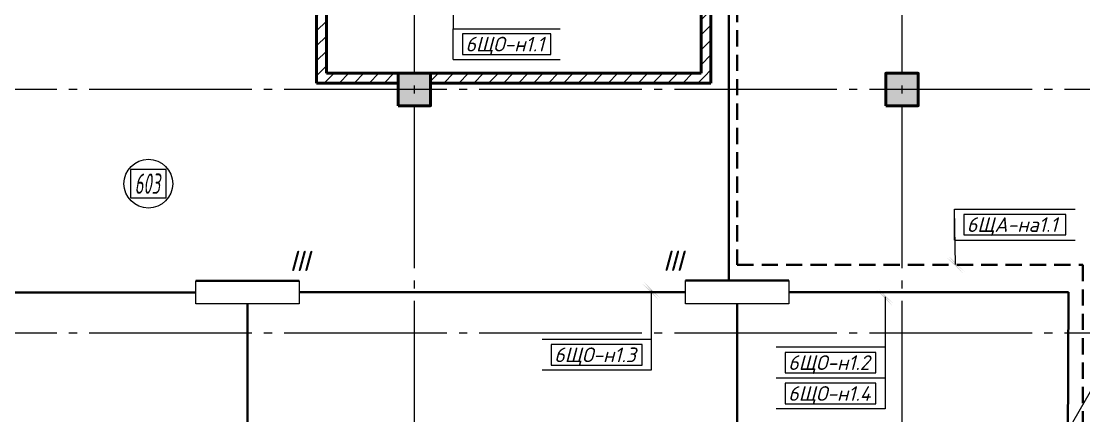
# Model space of a CAD drawing. Header units: millimetres. Extents: x 0 to 1093, y 0 to 420.
# Drawn here: x 349.8 to 480.6, y 149.4 to 198 of the extents above; entities that cross this region are included whole.
import ezdxf

# ---------------------------------------------------------------- set-up
doc = ezdxf.new("R2010")
doc.units = ezdxf.units.MM
doc.linetypes.add('JIS_02_2.0', pattern=[3, 2, -1])
doc.linetypes.add('ГОСТ 2.303 5', pattern=[24, 20, -1.5, 1, -1.5])
for name, color, linetype in [('Viewport1ForCustomObjects_0', 7, 'Continuous'), ('Viewport2ForCustomObjects_0', 7, 'Continuous'), ('Номер помещения', 7, 'Continuous'), ('СПКБ-0000-000-АР#006$0$Двери ArchiCAD', 7, 'Continuous'), ('СПКБ-0000-000-АР#006$0$Колонны существующие', 7, 'Continuous'), ('СПКБ-0000-000-АР#006$0$Стены', 7, 'Continuous'), ('Строительные оси', 7, 'Continuous'), ('ЭО_АВАРИЙНОЕ ОСВЕЩЕНИЕ', 7, 'Continuous'), ('ЭО_РАБОЧЕЕ ОСВЕЩЕНИЕ', 7, 'Continuous'), ('ЭС', 7, 'Continuous')]:
    doc.layers.add(name, color=color, linetype=linetype)
for name, color, linetype, lineweight, true_color in [('СПКБ-0000-000-АР#006$0$Двери ArchiCAD_Ном._пера__23', 7, 'Continuous', 35, 0xff6600), ('СПКБ-0000-000-АР#006$0$Двери ArchiCAD_Ном._пера__3', 7, 'Continuous', 18, 0xff6600), ('СПКБ-0000-000-АР#006$0$Двери ArchiCAD_Ном._пера__58', 7, 'Continuous', 50, 0xdf0000), ('СПКБ-0000-000-АР#006$0$Колонны существующие_Ном._пера__102', 7, 'Continuous', 13, 0xcccccc), ('СПКБ-0000-000-АР#006$0$Стены_Ном._пера__58', 7, 'Continuous', 50, 0xdf0000)]:
    doc.layers.add(name, color=color, linetype=linetype, lineweight=lineweight, true_color=true_color)
doc.layers.add('СПКБ-0000-000-АР#006$0$Колонны существующие_Ном._пера__141', color=7, linetype='Continuous', lineweight=50)
doc.layers.add('СПКБ-0000-000-АР#006$0$Стены_Ном._пера__20', color=1, linetype='Continuous', lineweight=20)
doc.styles.add('2.5', font='isocpeui.ttf')
doc.styles.add('CustomTextStyle103', font='isocpeui.ttf', dxfattribs={"width": 0.987755, "height": 1.8})
doc.styles.add('CustomTextStyle105', font='isocpeui.ttf', dxfattribs={"width": 0.987755, "height": 1.8})
doc.styles.add('CustomTextStyle106', font='isocpeui.ttf', dxfattribs={"width": 0.987755, "height": 1.8})
doc.styles.add('CustomTextStyle12', font='isocpeui.ttf', dxfattribs={"width": 0.592601, "height": 2.5})
doc.styles.add('CustomTextStyle66', font='isocpeui.ttf', dxfattribs={"width": 0.987755, "height": 1.8})
doc.styles.add('CustomTextStyle99', font='isocpeui.ttf', dxfattribs={"width": 0.987755, "height": 1.8})
pattern_1 = [(45, (0, 0), (-91.9239, 91.9239), [])]

# ---------------------------------------------------------------- blocks, each defined once
blk = doc.blocks.new('*E373')
at = {"layer": 'Номер помещения', "color": 7, "linetype": 'Continuous', "true_color": 0xffffff}
for p, q in [((29.89, 59.02), (25.52, 59.02)), ((25.52, 59.02), (25.52, 55.52)), ((29.89, 55.52), (29.89, 59.02)), ((25.52, 55.52), (29.89, 55.52)), ((25.52, 55.52), (25.52, 55.52))]:
    blk.add_line(p, q, dxfattribs=at)
at = {"layer": 'Номер помещения', "color": 6, "linetype": 'Continuous'}
blk.add_circle((27.71, 57.27), 3, dxfattribs=at)
at = {"layer": 'Строительные оси', "color": 3, "linetype": 'ГОСТ 2.303 5', "lineweight": 25}
for p, q in [((60.43, 258.86), (60.43, -45.14)), ((120.43, 258.86), (120.43, -45.14)), ((280.43, 68.86), (-283.57, 68.86)), ((280.43, 38.86), (-283.57, 38.86))]:
    blk.add_line(p, q, dxfattribs=at)
at = {"layer": 'ЭО_АВАРИЙНОЕ ОСВЕЩЕНИЕ', "color": 1, "linetype": 'JIS_02_2.0', "lineweight": 40}
for p, q in [((100.17, 148.15), (100.15, 48.16)), ((100.15, 48.16), (100.15, 48.16)), ((100.15, 48.16), (100.15, 48.16)), ((100.15, 48.16), (100.15, 48.16)), ((100.15, 48.16), (100.17, 47.26)), ((100.17, 47.26), (100.17, 47.26)), ((100.17, 47.26), (100.17, 47.26)), ((100.17, 47.26), (100.17, 47.26)), ((100.17, 47.26), (100.17, 47.26)), ((100.17, 47.26), (142.68, 47.26)), ((142.68, 47.26), (142.69, 20.38))]:
    blk.add_line(p, q, dxfattribs=at)
at = {"layer": 'ЭО_РАБОЧЕЕ ОСВЕЩЕНИЕ', "color": 5, "lineweight": 40}
for p, q in [((99.12, 45.34), (99.14, 98.24)), ((33.56, 45.32), (46.25, 45.32)), ((93.81, 45.34), (106.5, 45.34)), ((33.56, 43.89), (-14, 43.88)), ((46.25, 43.9), (93.81, 43.91)), ((106.5, 43.92), (140.91, 43.93)), ((140.91, 43.93), (140.8, 17.25)), ((39.92, -0.73), (39.91, 42.47)), ((100.17, -0.71), (100.15, 42.49))]:
    blk.add_line(p, q, dxfattribs=at)
at = {"layer": 'ЭО_РАБОЧЕЕ ОСВЕЩЕНИЕ', "color": 7, "lineweight": 0}
for p, q in [((33.56, 42.47), (33.56, 45.32)), ((46.25, 45.32), (46.25, 42.47)), ((93.81, 42.49), (93.81, 45.34)), ((106.5, 45.34), (106.5, 42.49)), ((46.25, 42.47), (33.56, 42.47)), ((106.5, 42.49), (93.81, 42.49))]:
    blk.add_line(p, q, dxfattribs=at)
at = {"layer": 'Номер помещения', "linetype": 'Continuous', "style": 'CustomTextStyle12', "width": 0.592601}
blk.add_text('603', height=2.5, dxfattribs=at).set_placement((26.02, 56.02))
blk = doc.blocks.new('СПКБ-0000-000-АР#006$0$Двупольная Дверь 19_3')
at = {"layer": 'СПКБ-0000-000-АР#006$0$Двери ArchiCAD_Ном._пера__23', "color": 30, "linetype": 'Continuous', "lineweight": 35, "true_color": 0xff6600}
for p, q in [((-960, 0), (-1000, 0)), ((-1000, 0), (-1000, -115)), ((-960, -115), (-960, 0)), ((1000, 0), (960, 0)), ((960, 0), (960, -115)), ((1000, -115), (1000, 0)), ((-1000, -115), (-960, -115)), ((960, -115), (1000, -115))]:
    blk.add_line(p, q, dxfattribs=at)
at = {"layer": 'СПКБ-0000-000-АР#006$0$Двери ArchiCAD_Ном._пера__3', "color": 30, "linetype": 'Continuous', "lineweight": 18, "true_color": 0xff6600}
for p, q in [((-960, 0), (-129, 480)), ((960, 0), (129, 480))]:
    blk.add_line(p, q, dxfattribs=at)
for centre, start, end in [((-960, 0), 0, 30), ((960, 0), 150, 180)]:
    blk.add_arc(centre, 960, start, end, dxfattribs=at)
at = {"layer": 'СПКБ-0000-000-АР#006$0$Двери ArchiCAD_Ном._пера__58', "color": 12, "linetype": 'Continuous', "lineweight": 50, "true_color": 0xdf0000}
for p, q in [((-1000, 0), (-1037, 0)), ((-1000, 0), (-1000, -115)), ((1000, 0), (1000, -115)), ((1000, 0), (1037, 0)), ((-1000, -120), (-1037, -120)), ((-1000, -115), (-1000, -120)), ((1000, -115), (1000, -120)), ((1000, -120), (1037, -120))]:
    blk.add_line(p, q, dxfattribs=at)
blk = doc.blocks.new('СПКБ-0000-000-АР#006$0$Стена_24', base_point=(4841, 12686))
at = {"layer": 'СПКБ-0000-000-АР#006$0$Стены_Ном._пера__20', "linetype": 'Continuous', "lineweight": 20}
h = blk.add_hatch(dxfattribs=at)
h.set_pattern_fill('КИРПИЧ_ОБЫКНОВЕННЫЙ', color=1, style=0, pattern_type=2)
h.set_pattern_definition(pattern_1)
h.paths.add_polyline_path([(4841, 12686), (4841, 10866), (4956, 10866), (4961, 10866), (4961, 12566)])
h = blk.add_hatch(dxfattribs=at)
h.set_pattern_fill('КИРПИЧ_ОБЫКНОВЕННЫЙ', color=1, style=0, pattern_type=2)
h.set_pattern_definition(pattern_1)
h.paths.add_polyline_path([(4841, 6966), (4961, 7086), (4961, 8866), (4956, 8866), (4841, 8866)])
at = {"layer": 'СПКБ-0000-000-АР#006$0$Стены_Ном._пера__58', "color": 12, "linetype": 'Continuous', "lineweight": 50, "true_color": 0xdf0000}
for p, q in [((4841, 10866), (4841, 10903)), ((4841, 10866), (4956, 10866)), ((4956, 10866), (4961, 10866)), ((4961, 10866), (4961, 10903)), ((4841, 8866), (4841, 8829)), ((4841, 8866), (4956, 8866)), ((4956, 8866), (4961, 8866)), ((4961, 8866), (4961, 8829))]:
    blk.add_line(p, q, dxfattribs=at)
at = {"layer": 'СПКБ-0000-000-АР#006$0$Стены_Ном._пера__58', "color": 12, "linetype": 'Continuous', "lineweight": 50, "true_color": 0xdf0000, "flags": 128}
for points in [[(4841, 12686), (4841, 10866)], [(4961, 10866), (4961, 12566)], [(4841, 8866), (4841, 6966)], [(4961, 7086), (4961, 8866)]]:
    blk.add_lwpolyline(points, dxfattribs=at)
at = {"layer": 'СПКБ-0000-000-АР#006$0$Двери ArchiCAD', "color": 21, "linetype": 'Continuous', "lineweight": 18, "true_color": 0xff9955, "zscale": 1000, "rotation": 90}
blk.add_blockref('СПКБ-0000-000-АР#006$0$Двупольная Дверь 19_3', (4841, 9866), dxfattribs=at)
blk = doc.blocks.new('СПКБ-0000-000-АР#006$0$Стена_25', base_point=(4841, 6966))
at = {"layer": 'СПКБ-0000-000-АР#006$0$Стены_Ном._пера__20', "linetype": 'Continuous', "lineweight": 20}
h = blk.add_hatch(dxfattribs=at)
h.set_pattern_fill('КИРПИЧ_ОБЫКНОВЕННЫЙ', color=1, style=0, pattern_type=2)
h.set_pattern_definition(pattern_1)
h.paths.add_polyline_path([(4961, 7086), (4841, 6966), (5843, 6966), (5843, 7086)])
h = blk.add_hatch(dxfattribs=at)
h.set_pattern_fill('КИРПИЧ_ОБЫКНОВЕННЫЙ', color=1, style=0, pattern_type=2)
h.set_pattern_definition(pattern_1)
h.paths.add_polyline_path([(6243, 7086), (5843, 7086), (5843, 7086), (6243, 7086)])
h = blk.add_hatch(dxfattribs=at)
h.set_pattern_fill('КИРПИЧ_ОБЫКНОВЕННЫЙ', color=1, style=0, pattern_type=2)
h.set_pattern_definition(pattern_1)
h.paths.add_polyline_path([(6243, 7086), (6243, 6966), (9693, 6966), (9573, 7086)])
at = {"layer": 'СПКБ-0000-000-АР#006$0$Стены_Ном._пера__58', "color": 12, "linetype": 'Continuous', "lineweight": 50, "true_color": 0xdf0000, "flags": 128}
for points in [[(9573, 7086), (4961, 7086)], [(4841, 6966), (5843, 6966)], [(6243, 6966), (9693, 6966)]]:
    blk.add_lwpolyline(points, dxfattribs=at)
blk = doc.blocks.new('СПКБ-0000-000-АР#006$0$Стена_26', base_point=(9693, 6966))
at = {"layer": 'СПКБ-0000-000-АР#006$0$Стены_Ном._пера__20', "linetype": 'Continuous', "lineweight": 20}
h = blk.add_hatch(dxfattribs=at)
h.set_pattern_fill('КИРПИЧ_ОБЫКНОВЕННЫЙ', color=1, style=0, pattern_type=2)
h.set_pattern_definition(pattern_1)
h.paths.add_polyline_path([(9693, 6966), (9693, 12686), (9573, 12566), (9573, 7086)])
at = {"layer": 'СПКБ-0000-000-АР#006$0$Стены_Ном._пера__58', "color": 12, "linetype": 'Continuous', "lineweight": 50, "true_color": 0xdf0000, "flags": 128}
for points in [[(9693, 6966), (9693, 12686)], [(9573, 12566), (9573, 7086)]]:
    blk.add_lwpolyline(points, dxfattribs=at)
blk = doc.blocks.new('СПКБ-0000-000-АР#006$0$Однопольная Дверь 19_3')
at = {"layer": 'СПКБ-0000-000-АР#006$0$Двери ArchiCAD_Ном._пера__23', "color": 30, "linetype": 'Continuous', "lineweight": 35, "true_color": 0xff6600}
for p, q in [((-460, 0), (-500, 0)), ((-500, 0), (-500, -115)), ((-460, -115), (-460, 0)), ((500, 0), (460, 0)), ((460, 0), (460, -115)), ((500, -115), (500, 0)), ((-500, -115), (-460, -115)), ((460, -115), (500, -115))]:
    blk.add_line(p, q, dxfattribs=at)
at = {"layer": 'СПКБ-0000-000-АР#006$0$Двери ArchiCAD_Ном._пера__3', "color": 30, "linetype": 'Continuous', "lineweight": 18, "true_color": 0xff6600}
blk.add_line((460, 0), (-337, 460), dxfattribs=at)
blk.add_arc((460, 0), 920, 150, 180, dxfattribs=at)
at = {"layer": 'СПКБ-0000-000-АР#006$0$Двери ArchiCAD_Ном._пера__58', "color": 12, "linetype": 'Continuous', "lineweight": 50, "true_color": 0xdf0000}
for p, q in [((-500, 5), (-537, 5)), ((-500, 0), (-500, 5)), ((-500, -115), (-500, 0)), ((500, 0), (500, 5)), ((500, 5), (537, 5)), ((500, -115), (500, 0)), ((-500, -115), (-537, -115)), ((500, -115), (537, -115))]:
    blk.add_line(p, q, dxfattribs=at)
blk = doc.blocks.new('СПКБ-0000-000-АР#006$0$Стена_103', base_point=(14533, 4311))
at = {"layer": 'СПКБ-0000-000-АР#006$0$Стены_Ном._пера__20', "linetype": 'Continuous', "lineweight": 20}
h = blk.add_hatch(dxfattribs=at)
h.set_pattern_fill('КИРПИЧ_ОБЫКНОВЕННЫЙ', color=1, style=0, pattern_type=2)
h.set_pattern_definition(pattern_1)
h.paths.add_polyline_path([(14413, 4431), (14413, 3311), (14418, 3311), (14533, 3311), (14533, 4311)])
h = blk.add_hatch(dxfattribs=at)
h.set_pattern_fill('КИРПИЧ_ОБЫКНОВЕННЫЙ', color=1, style=0, pattern_type=2)
h.set_pattern_definition(pattern_1)
h.paths.add_polyline_path([(14413, -2534), (14533, -2534), (14533, 2311), (14418, 2311), (14413, 2311)])
at = {"layer": 'СПКБ-0000-000-АР#006$0$Стены_Ном._пера__58', "color": 12, "linetype": 'Continuous', "lineweight": 50, "true_color": 0xdf0000}
for p, q in [((14413, 3311), (14413, 3348)), ((14418, 3311), (14413, 3311)), ((14533, 3311), (14418, 3311)), ((14533, 3311), (14533, 3348)), ((14413, 2311), (14413, 2274)), ((14418, 2311), (14413, 2311)), ((14533, 2311), (14418, 2311)), ((14533, 2311), (14533, 2274))]:
    blk.add_line(p, q, dxfattribs=at)
at = {"layer": 'СПКБ-0000-000-АР#006$0$Стены_Ном._пера__58', "color": 12, "linetype": 'Continuous', "lineweight": 50, "true_color": 0xdf0000, "flags": 128}
for points in [[(14413, 4431), (14413, 3311)], [(14533, 3311), (14533, 4311)], [(14413, 2311), (14413, -2534)], [(14533, -2534), (14533, 2311)], [(14413, -2534), (14533, -2534)]]:
    blk.add_lwpolyline(points, dxfattribs=at)
at = {"layer": 'СПКБ-0000-000-АР#006$0$Двери ArchiCAD', "color": 21, "linetype": 'Continuous', "lineweight": 18, "true_color": 0xff9955, "zscale": 1000, "rotation": 90}
blk.add_blockref('СПКБ-0000-000-АР#006$0$Однопольная Дверь 19_3', (14418, 2811), dxfattribs=at)
blk = doc.blocks.new('СПКБ-0000-000-АР#006$0$Колонна_55', base_point=(6043, 6886))
at = {"layer": 'СПКБ-0000-000-АР#006$0$Колонны существующие_Ном._пера__102', "linetype": 'Continuous', "lineweight": 13, "true_color": 0xcccccc}
blk.add_hatch(color=254, dxfattribs=at).paths.add_polyline_path([(5843, 6686), (6243, 6686), (6243, 7086), (5843, 7086)])
at = {"layer": 'СПКБ-0000-000-АР#006$0$Колонны существующие_Ном._пера__141', "color": 7, "linetype": 'Continuous', "lineweight": 50, "flags": 128}
blk.add_lwpolyline([(5843, 6686), (6243, 6686), (6243, 7086), (5843, 7086)], close=True, dxfattribs=at)
blk = doc.blocks.new('СПКБ-0000-000-АР#006$0$Колонна_56', base_point=(12043, 6886))
at = {"layer": 'СПКБ-0000-000-АР#006$0$Колонны существующие_Ном._пера__102', "linetype": 'Continuous', "lineweight": 13, "true_color": 0xcccccc}
blk.add_hatch(color=254, dxfattribs=at).paths.add_polyline_path([(11843, 6686), (12243, 6686), (12243, 7086), (11843, 7086)])
at = {"layer": 'СПКБ-0000-000-АР#006$0$Колонны существующие_Ном._пера__141', "color": 7, "linetype": 'Continuous', "lineweight": 50, "flags": 128}
blk.add_lwpolyline([(11843, 6686), (12243, 6686), (12243, 7086), (11843, 7086)], close=True, dxfattribs=at)
blk = doc.blocks.new('*E372')
at = {"layer": 'СПКБ-0000-000-АР#006$0$Колонны существующие', "color": 7, "lineweight": 50, "xscale": 0.01, "yscale": 0.01, "zscale": 0.01}
for name, p in [('СПКБ-0000-000-АР#006$0$Колонна_55', (305.999, 95.701)), ('СПКБ-0000-000-АР#006$0$Колонна_56', (365.999, 95.701))]:
    blk.add_blockref(name, p, dxfattribs=at)
at = {"layer": 'СПКБ-0000-000-АР#006$0$Стены', "color": 12, "lineweight": 50, "true_color": 0xdf0000, "xscale": 0.01, "yscale": 0.01, "zscale": 0.01}
for name, p in [('СПКБ-0000-000-АР#006$0$Стена_24', (293.976, 153.7)), ('СПКБ-0000-000-АР#006$0$Стена_26', (342.498, 96.504)), ('СПКБ-0000-000-АР#006$0$Стена_25', (293.976, 96.504)), ('СПКБ-0000-000-АР#006$0$Стена_103', (390.899, 69.95))]:
    blk.add_blockref(name, p, dxfattribs=at)
blk = doc.blocks.new('CustomObjectsInViewport1_0')
at = {"layer": 'ЭС'}
for p, q in [((402.98, 205.22), (402.98, 197.08)), ((402.98, 197.08), (416.12, 197.08)), ((402.98, 193.28), (402.98, 197.08)), ((402.98, 193.28), (416.12, 193.28)), ((464.76, 168.07), (464.66, 174.86)), ((464.66, 174.86), (479.48, 174.86)), ((464.66, 171.06), (464.66, 174.86)), ((464.66, 171.06), (479.48, 171.06)), ((427.34, 164.8), (427.34, 155.03)), ((456.13, 164.05), (456.13, 150.27)), ((427.34, 158.83), (413.9, 158.83)), ((427.34, 158.83), (427.34, 155.03)), ((456.13, 157.87), (442.69, 157.87)), ((456.13, 157.87), (456.13, 150.27)), ((427.34, 155.03), (413.9, 155.03)), ((456.13, 154.07), (442.69, 154.07)), ((456.13, 150.27), (442.69, 150.27))]:
    blk.add_line(p, q, dxfattribs=at)
at = {"layer": 'ЭС', "color": 7, "true_color": 0xffffff}
for p, q in [((414.98, 196.44), (404.12, 196.44)), ((404.12, 196.44), (404.12, 193.92)), ((414.98, 193.92), (414.98, 196.44)), ((404.12, 193.92), (414.98, 193.92)), ((404.12, 193.92), (404.12, 193.92)), ((478.34, 174.22), (465.8, 174.22)), ((465.8, 174.22), (465.8, 171.7)), ((478.34, 171.7), (478.34, 174.22)), ((465.8, 171.7), (478.34, 171.7)), ((465.8, 171.7), (465.8, 171.7)), ((426.2, 158.19), (415.04, 158.19)), ((415.04, 158.19), (415.04, 155.67)), ((426.2, 155.67), (426.2, 158.19)), ((454.99, 157.23), (443.83, 157.23)), ((443.83, 157.23), (443.83, 154.71)), ((454.99, 154.71), (454.99, 157.23)), ((415.04, 155.67), (426.2, 155.67)), ((415.04, 155.67), (415.04, 155.67)), ((443.83, 154.71), (454.99, 154.71)), ((443.83, 154.71), (443.83, 154.71)), ((454.98, 153.43), (443.83, 153.43)), ((443.83, 153.43), (443.83, 150.91)), ((454.98, 150.91), (454.98, 153.43)), ((443.83, 150.91), (454.98, 150.91)), ((443.83, 150.91), (443.83, 150.91))]:
    blk.add_line(p, q, dxfattribs=at)
at = {"layer": 'ЭС'}
for points in [[(463.64, 168.95), (465.67, 166.98), (465.88, 167.19), (463.85, 169.17)], [(428.44, 163.91), (426.44, 165.91), (426.23, 165.69), (428.23, 163.69)], [(457.23, 163.16), (455.23, 165.16), (455.02, 164.95), (457.02, 162.95)]]:
    blk.add_solid(points, dxfattribs=at)
at = {"layer": 'ЭС', "width": 0.987755}
for s, style, p in [('6ЩО-н1.1', 'CustomTextStyle66', (404.48, 194.28)), ('6ЩА-на1.1', 'CustomTextStyle103', (466.16, 172.06)), ('6ЩО-н1.3', 'CustomTextStyle99', (415.4, 156.03)), ('6ЩО-н1.2', 'CustomTextStyle105', (444.19, 155.07)), ('6ЩО-н1.4', 'CustomTextStyle106', (444.19, 151.27))]:
    blk.add_text(s, height=1.8, dxfattribs=dict(at, style=style)).set_placement(p)

msp = doc.modelspace()

# ---------------------------------------------------------------- block references
msp.add_blockref('*E372', (92.189, 93.885))
at = {"layer": 'Viewport1ForCustomObjects_0'}
msp.add_blockref('CustomObjectsInViewport1_0', (0, 0), dxfattribs=at)
at = {"layer": 'Viewport2ForCustomObjects_0'}
msp.add_blockref('*E373', (337.756, 120.729), dxfattribs=at)

# ---------------------------------------------------------------- texts
at = {"layer": 'ЭО_РАБОЧЕЕ ОСВЕЩЕНИЕ', "char_height": 2.5, "attachment_point": 5, "style": '2.5'}
for insert in [(384.065, 168.493), (430.004, 168.512)]:
    msp.add_mtext('III', dxfattribs=dict(at, insert=insert))

doc.saveas('drawing.dxf')
